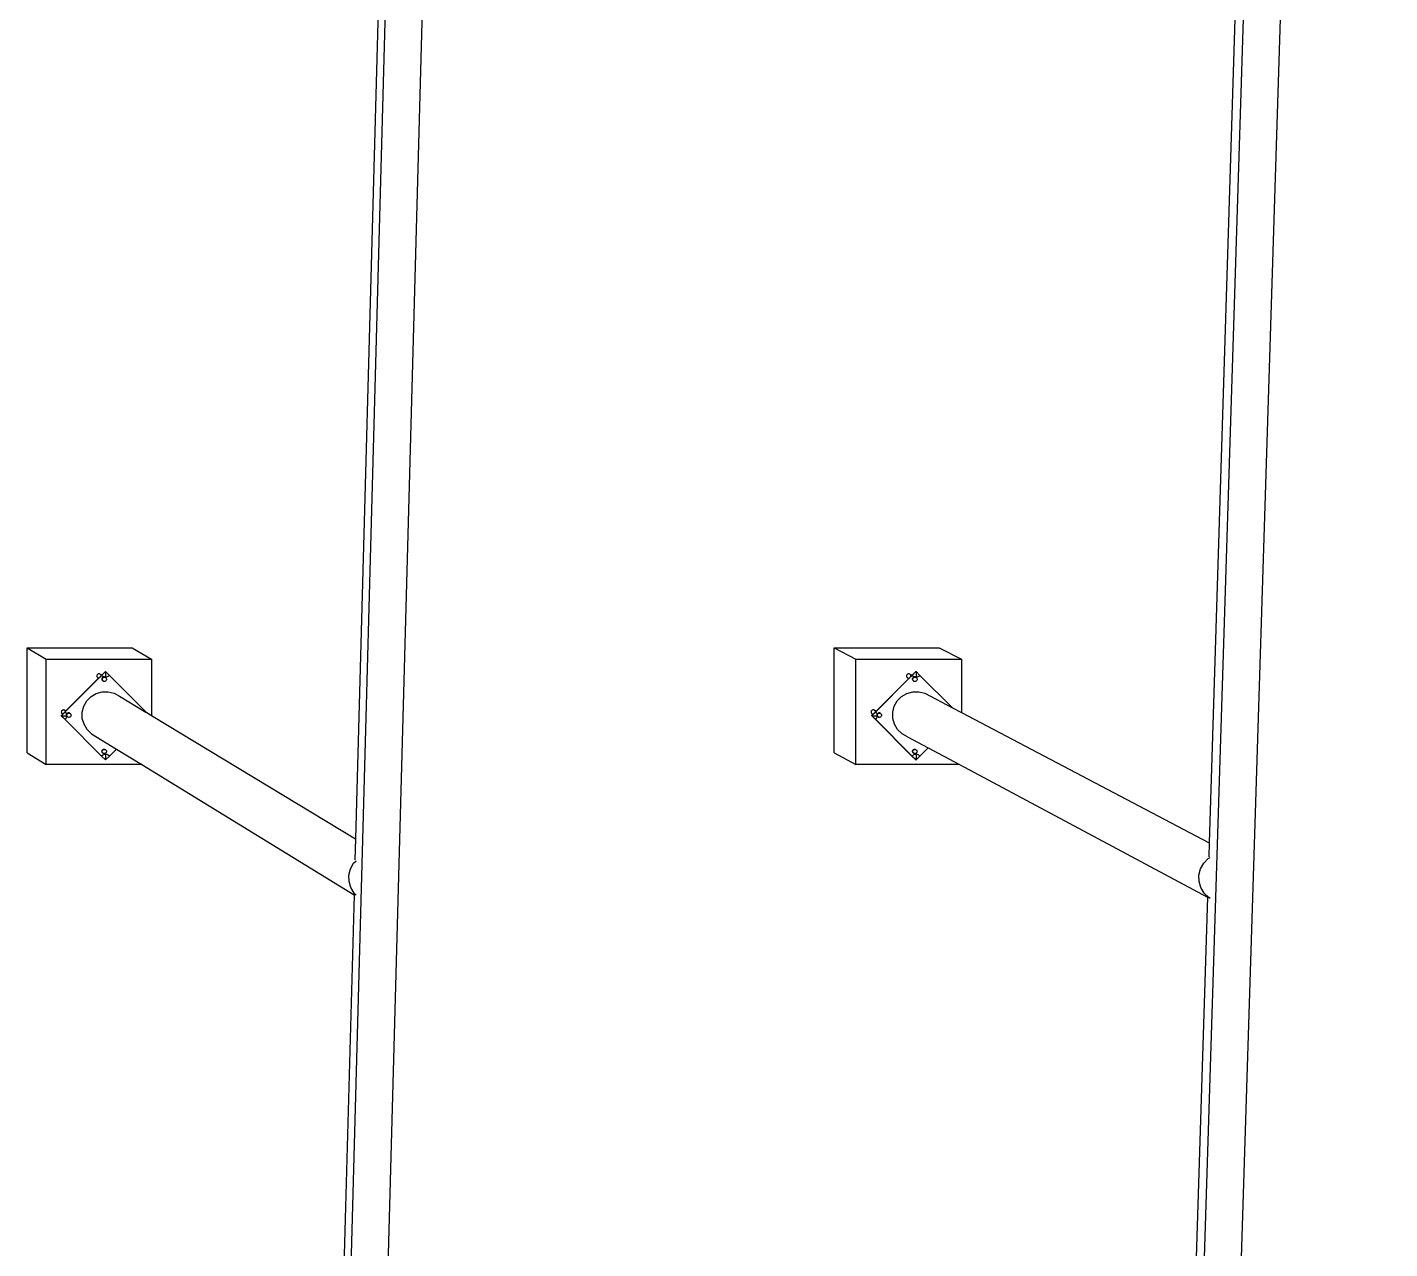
# Model space of a CAD drawing. Extents: x -1616 to 1629, y -1713 to 1708.
# Drawn here: x 1028.2 to 1287.1, y -736.2 to -504 of the extents above; entities that cross this region are included whole.
import ezdxf

# ---------------------------------------------------------------- set-up
doc = ezdxf.new("R2010")
doc.units = 0
doc.header["$MEASUREMENT"] = 0
doc.layers.get('0').update_dxf_attribs({"linetype": 'CONTINUOUS'})

msp = doc.modelspace()

# ---------------------------------------------------------------- linework, layer by layer
for p, q in [((1069.44, -1485.48), (1116.43, 240.58)), ((1228.52, -1485.48), (1282.5, 240.58)), ((1247.49, -1100.59), (1287.07, 158.03)), ((1087.82, -1065.33), (1115.61, -51.09)), ((1095.81, -466.14), (1090.58, -658.24)), ((1258.79, -466.49), (1252.78, -659.04)), ((1028.2, -621.96), (1048.15, -621.96)), ((1028.2, -641.9), (1028.2, -621.96)), ((1028.2, -621.96), (1031.81, -624.14)), ((1048.15, -621.96), (1051.83, -624.14)), ((1181.52, -621.96), (1201.46, -621.96)), ((1181.52, -641.9), (1181.52, -621.96)), ((1181.52, -621.96), (1185.66, -624.14)), ((1201.46, -621.96), (1205.68, -624.14)), ((1031.81, -624.14), (1051.83, -624.14)), ((1031.81, -644.16), (1031.81, -624.14)), ((1042.35, -627.15), (1043.05, -626.44)), ((1043.05, -626.44), (1043.07, -626.46)), ((1043.05, -626.44), (1043.08, -626.46)), ((1051.83, -624.14), (1051.83, -634.84)), ((1185.66, -624.14), (1205.68, -624.14)), ((1185.66, -644.16), (1185.66, -624.14)), ((1196.31, -627.18), (1197.04, -626.44)), ((1197.04, -626.44), (1197.06, -626.46)), ((1197.04, -626.44), (1197.07, -626.46)), ((1205.68, -624.14), (1205.68, -634.26)), ((1035.55, -633.94), (1041.74, -627.75)), ((1035.58, -633.96), (1041.77, -627.77)), ((1041.42, -627.21), (1041.4, -627.32)), ((1041.4, -627.32), (1041.42, -627.42)), ((1041.46, -627.11), (1041.42, -627.21)), ((1041.42, -627.42), (1041.46, -627.52)), ((1041.53, -627.02), (1041.46, -627.11)), ((1041.46, -627.52), (1041.53, -627.61)), ((1041.61, -626.96), (1041.53, -627.02)), ((1041.53, -627.61), (1041.61, -627.68)), ((1041.71, -626.91), (1041.61, -626.96)), ((1041.61, -627.68), (1041.71, -627.72)), ((1041.61, -627.68), (1041.74, -627.75)), ((1041.82, -626.9), (1041.71, -626.91)), ((1041.71, -627.72), (1041.77, -627.73)), ((1041.74, -627.75), (1041.77, -627.73)), ((1041.74, -627.75), (1041.77, -627.77)), ((1041.77, -627.73), (1042.23, -627.27)), ((1041.77, -627.73), (1041.8, -627.73)), ((1041.77, -627.77), (1041.8, -627.73)), ((1041.8, -627.73), (1042.23, -627.3)), ((1041.93, -626.91), (1041.82, -626.9)), ((1042.03, -626.96), (1041.93, -626.91)), ((1042.11, -627.02), (1042.03, -626.96)), ((1042.03, -626.96), (1042.35, -627.15)), ((1042.18, -627.11), (1042.11, -627.02)), ((1042.22, -627.21), (1042.18, -627.11)), ((1042.23, -627.27), (1042.22, -627.21)), ((1042.23, -627.27), (1042.31, -627.18)), ((1042.23, -627.3), (1042.33, -627.2)), ((1042.23, -627.3), (1042.23, -627.27)), ((1042.31, -627.18), (1042.35, -627.15)), ((1042.31, -627.18), (1042.33, -627.2)), ((1042.31, -627.18), (1042.33, -627.2)), ((1042.33, -627.2), (1042.37, -627.16)), ((1042.33, -627.2), (1042.55, -627.37)), ((1042.33, -627.2), (1042.33, -627.2)), ((1042.35, -627.15), (1042.37, -627.16)), ((1042.37, -627.16), (1043.07, -626.46)), ((1042.4, -627.8), (1042.39, -627.91)), ((1042.39, -627.91), (1042.4, -628.02)), ((1042.44, -627.7), (1042.4, -627.8)), ((1042.41, -627.81), (1042.4, -627.92)), ((1042.4, -627.92), (1042.41, -628.03)), ((1042.4, -628.02), (1042.44, -628.12)), ((1042.45, -627.71), (1042.41, -627.81)), ((1042.41, -627.92), (1042.43, -627.82)), ((1042.43, -628.02), (1042.41, -627.92)), ((1042.41, -628.03), (1042.45, -628.13)), ((1042.43, -627.82), (1042.47, -627.72)), ((1042.47, -628.12), (1042.43, -628.02)), ((1042.51, -627.61), (1042.44, -627.7)), ((1042.44, -628.12), (1042.51, -628.2)), ((1042.52, -627.62), (1042.45, -627.71)), ((1042.45, -628.13), (1042.51, -628.2)), ((1042.46, -627.95), (1042.48, -627.85)), ((1042.48, -628.05), (1042.46, -627.95)), ((1042.47, -627.72), (1042.53, -627.63)), ((1042.52, -628.19), (1042.47, -628.12)), ((1042.48, -627.85), (1042.52, -627.75)), ((1042.52, -628.15), (1042.48, -628.05)), ((1042.6, -627.55), (1042.51, -627.61)), ((1042.52, -628.19), (1042.51, -628.2)), ((1042.51, -628.2), (1042.52, -628.21)), ((1042.52, -627.75), (1042.57, -627.68)), ((1042.58, -628.23), (1042.52, -628.15)), ((1042.53, -628.2), (1042.52, -628.19)), ((1042.52, -628.21), (1042.61, -628.28)), ((1042.52, -628.21), (1042.52, -628.21)), ((1042.53, -627.63), (1042.61, -627.57)), ((1042.53, -627.63), (1042.57, -627.68)), ((1042.61, -628.27), (1042.53, -628.2)), ((1042.55, -627.37), (1042.8, -627.47)), ((1042.57, -627.68), (1042.58, -627.67)), ((1042.58, -627.67), (1042.67, -627.6)), ((1042.64, -628.28), (1042.58, -628.23)), ((1042.7, -627.51), (1042.6, -627.55)), ((1042.61, -627.57), (1042.71, -627.53)), ((1042.61, -628.27), (1042.67, -628.3)), ((1042.64, -628.28), (1042.61, -628.27)), ((1042.61, -628.28), (1042.71, -628.32)), ((1042.67, -628.3), (1042.64, -628.28)), ((1042.67, -627.6), (1042.76, -627.56)), ((1042.76, -628.34), (1042.67, -628.3)), ((1042.81, -627.49), (1042.7, -627.51)), ((1042.71, -627.53), (1042.82, -627.52)), ((1042.71, -628.32), (1042.73, -628.32)), ((1042.76, -627.56), (1042.87, -627.55)), ((1042.87, -628.35), (1042.76, -628.34)), ((1042.8, -627.47), (1043.08, -627.51)), ((1042.91, -627.51), (1042.81, -627.49)), ((1042.82, -627.52), (1042.92, -627.53)), ((1042.87, -627.55), (1042.97, -627.56)), ((1042.97, -628.34), (1042.87, -628.35)), ((1043.01, -627.55), (1042.91, -627.51)), ((1042.92, -627.53), (1043.02, -627.57)), ((1042.97, -627.56), (1043.04, -627.59)), ((1043.07, -628.3), (1042.97, -628.34)), ((1043.1, -627.61), (1043.01, -627.55)), ((1043.02, -627.57), (1043.04, -627.59)), ((1043.02, -627.57), (1043.07, -627.6)), ((1043.04, -627.59), (1043.07, -627.6)), ((1043.07, -626.46), (1043.08, -626.46)), ((1043.07, -627.6), (1043.12, -627.64)), ((1043.15, -628.23), (1043.07, -628.3)), ((1043.08, -626.46), (1043.82, -627.2)), ((1043.08, -626.46), (1043.08, -627.5)), ((1043.08, -627.51), (1043.35, -627.47)), ((1043.12, -627.64), (1043.1, -627.61)), ((1043.13, -627.65), (1043.11, -627.62)), ((1043.12, -627.64), (1043.15, -627.67)), ((1043.15, -627.67), (1043.21, -627.75)), ((1043.21, -628.15), (1043.15, -628.23)), ((1043.21, -627.75), (1043.25, -627.85)), ((1043.25, -628.05), (1043.21, -628.15)), ((1043.25, -627.85), (1043.27, -627.95)), ((1043.27, -627.95), (1043.25, -628.05)), ((1043.35, -627.47), (1043.6, -627.37)), ((1043.6, -627.37), (1043.82, -627.2)), ((1043.82, -627.2), (1050.75, -634.13)), ((1189.51, -633.98), (1195.69, -627.8)), ((1189.54, -633.99), (1195.72, -627.81)), ((1195.27, -627.21), (1195.25, -627.32)), ((1195.25, -627.32), (1195.27, -627.42)), ((1195.31, -627.11), (1195.27, -627.21)), ((1195.27, -627.42), (1195.31, -627.52)), ((1195.38, -627.02), (1195.31, -627.11)), ((1195.31, -627.52), (1195.38, -627.61)), ((1195.46, -626.96), (1195.38, -627.02)), ((1195.38, -627.61), (1195.46, -627.68)), ((1195.56, -626.91), (1195.46, -626.96)), ((1195.46, -627.68), (1195.56, -627.72)), ((1195.46, -627.68), (1195.69, -627.8)), ((1195.67, -626.9), (1195.56, -626.91)), ((1195.56, -627.72), (1195.67, -627.73)), ((1195.78, -626.91), (1195.67, -626.9)), ((1195.67, -627.73), (1195.77, -627.72)), ((1195.69, -627.8), (1195.77, -627.72)), ((1195.69, -627.8), (1195.72, -627.81)), ((1195.72, -627.81), (1196.33, -627.2)), ((1195.77, -627.72), (1196.3, -627.18)), ((1195.77, -627.72), (1195.78, -627.72)), ((1195.88, -626.96), (1195.78, -626.91)), ((1195.78, -627.72), (1195.81, -627.71)), ((1195.96, -627.02), (1195.88, -626.96)), ((1195.88, -626.96), (1196.31, -627.18)), ((1196.03, -627.11), (1195.96, -627.02)), ((1196.07, -627.21), (1196.03, -627.11)), ((1196.08, -627.28), (1196.07, -627.21)), ((1196.3, -627.18), (1196.33, -627.2)), ((1196.3, -627.18), (1196.33, -627.2)), ((1196.3, -627.18), (1196.31, -627.18)), ((1196.31, -627.18), (1196.33, -627.2)), ((1196.33, -627.2), (1197.06, -626.46)), ((1196.33, -627.2), (1196.55, -627.37)), ((1196.33, -627.2), (1196.33, -627.2)), ((1196.33, -627.2), (1196.33, -627.2)), ((1196.4, -627.8), (1196.38, -627.91)), ((1196.38, -627.91), (1196.4, -628.02)), ((1196.41, -627.81), (1196.39, -627.92)), ((1196.39, -627.92), (1196.41, -628.03)), ((1196.44, -627.7), (1196.4, -627.8)), ((1196.4, -628.02), (1196.44, -628.12)), ((1196.45, -627.71), (1196.41, -627.81)), ((1196.41, -627.92), (1196.42, -627.82)), ((1196.42, -628.02), (1196.41, -627.92)), ((1196.41, -628.03), (1196.45, -628.13)), ((1196.42, -627.82), (1196.46, -627.72)), ((1196.46, -628.12), (1196.42, -628.02)), ((1196.51, -627.61), (1196.44, -627.7)), ((1196.44, -628.12), (1196.51, -628.2)), ((1196.52, -627.62), (1196.45, -627.71)), ((1196.45, -628.13), (1196.51, -628.2)), ((1196.46, -627.72), (1196.53, -627.63)), ((1196.52, -628.19), (1196.46, -628.12)), ((1196.47, -627.95), (1196.48, -627.85)), ((1196.48, -628.05), (1196.47, -627.95)), ((1196.48, -627.85), (1196.52, -627.75)), ((1196.52, -628.15), (1196.48, -628.05)), ((1196.59, -627.55), (1196.51, -627.61)), ((1196.52, -628.19), (1196.51, -628.2)), ((1196.51, -628.2), (1196.51, -628.21)), ((1196.51, -628.21), (1196.52, -628.21)), ((1196.52, -627.75), (1196.57, -627.68)), ((1196.58, -628.23), (1196.52, -628.15)), ((1196.53, -628.2), (1196.52, -628.19)), ((1196.52, -628.21), (1196.6, -628.28)), ((1196.53, -627.63), (1196.61, -627.57)), ((1196.53, -627.63), (1196.57, -627.68)), ((1196.61, -628.27), (1196.53, -628.2)), ((1196.55, -627.37), (1196.8, -627.47)), ((1196.57, -627.68), (1196.58, -627.67)), ((1196.58, -627.67), (1196.67, -627.6)), ((1196.65, -628.28), (1196.58, -628.23)), ((1196.69, -627.51), (1196.59, -627.55)), ((1196.6, -628.28), (1196.7, -628.32)), ((1196.61, -627.57), (1196.71, -627.53)), ((1196.61, -628.27), (1196.67, -628.3)), ((1196.65, -628.28), (1196.61, -628.27)), ((1196.67, -628.3), (1196.65, -628.28)), ((1196.67, -627.6), (1196.76, -627.56)), ((1196.76, -628.34), (1196.67, -628.3)), ((1196.8, -627.49), (1196.69, -627.51)), ((1196.7, -628.32), (1196.73, -628.33)), ((1196.71, -627.53), (1196.81, -627.52)), ((1196.76, -627.56), (1196.87, -627.55)), ((1196.87, -628.35), (1196.76, -628.34)), ((1196.8, -627.47), (1197.07, -627.51)), ((1196.91, -627.51), (1196.8, -627.49)), ((1196.81, -627.52), (1196.91, -627.53)), ((1196.87, -627.55), (1196.97, -627.56)), ((1196.97, -628.34), (1196.87, -628.35)), ((1197.01, -627.55), (1196.91, -627.51)), ((1196.91, -627.53), (1197.01, -627.57)), ((1196.97, -627.56), (1197.03, -627.58)), ((1197.07, -628.3), (1196.97, -628.34)), ((1197.09, -627.61), (1197.01, -627.55)), ((1197.01, -627.57), (1197.03, -627.58)), ((1197.01, -627.57), (1197.07, -627.6)), ((1197.03, -627.58), (1197.07, -627.6)), ((1197.06, -626.46), (1197.07, -626.46)), ((1197.07, -626.46), (1197.81, -627.2)), ((1197.07, -626.46), (1197.07, -627.5)), ((1197.07, -627.51), (1197.34, -627.47)), ((1197.07, -627.6), (1197.11, -627.63)), ((1197.15, -628.23), (1197.07, -628.3)), ((1197.11, -627.63), (1197.09, -627.61)), ((1197.11, -627.63), (1197.1, -627.62)), ((1197.11, -627.63), (1197.15, -627.67)), ((1197.15, -627.67), (1197.22, -627.75)), ((1197.22, -628.15), (1197.15, -628.23)), ((1197.22, -627.75), (1197.26, -627.85)), ((1197.26, -628.05), (1197.22, -628.15)), ((1197.26, -627.85), (1197.27, -627.95)), ((1197.27, -627.95), (1197.26, -628.05)), ((1197.34, -627.47), (1197.6, -627.37)), ((1197.6, -627.37), (1197.81, -627.2)), ((1197.81, -627.2), (1203.98, -633.37)), ((1039.51, -632.07), (1040.32, -631.24)), ((1040.32, -631.24), (1041.32, -630.65)), ((1041.32, -630.65), (1042.44, -630.33)), ((1042.44, -630.33), (1043.6, -630.32)), ((1043.6, -630.32), (1044.73, -630.6)), ((1044.73, -630.6), (1045.74, -631.17)), ((1045.74, -631.17), (1050.71, -634.17)), ((1193.51, -632.07), (1194.32, -631.24)), ((1194.32, -631.24), (1195.32, -630.65)), ((1195.32, -630.65), (1196.44, -630.33)), ((1196.44, -630.33), (1197.6, -630.32)), ((1197.6, -630.32), (1198.72, -630.6)), ((1198.72, -630.6), (1203.98, -633.37)), ((1034.7, -634.04), (1034.68, -634.15)), ((1034.68, -634.15), (1034.7, -634.26)), ((1034.74, -633.94), (1034.7, -634.04)), ((1034.74, -633.94), (1034.77, -633.9)), ((1034.77, -633.9), (1034.81, -633.86)), ((1034.89, -633.79), (1034.81, -633.86)), ((1034.99, -633.75), (1034.89, -633.79)), ((1034.96, -634.54), (1035.38, -634.11)), ((1034.99, -633.75), (1035.1, -633.73)), ((1034.99, -634.55), (1035.4, -634.14)), ((1035.21, -633.75), (1035.1, -633.73)), ((1035.31, -633.79), (1035.21, -633.75)), ((1035.39, -633.86), (1035.31, -633.79)), ((1035.31, -633.79), (1035.55, -633.94)), ((1035.38, -634.11), (1035.55, -633.94)), ((1035.4, -634.14), (1035.38, -634.11)), ((1035.38, -634.11), (1035.41, -634.13)), ((1035.46, -633.94), (1035.39, -633.86)), ((1035.4, -634.14), (1035.41, -634.13)), ((1035.41, -634.13), (1035.58, -633.96)), ((1035.57, -634.35), (1035.41, -634.13)), ((1035.47, -633.96), (1035.46, -633.94)), ((1035.55, -633.94), (1035.58, -633.96)), ((1038.66, -634.21), (1038.94, -633.08)), ((1038.67, -635.37), (1038.66, -634.21)), ((1038.94, -633.08), (1039.51, -632.07)), ((1050.75, -634.13), (1050.71, -634.17)), ((1050.71, -634.17), (1050.91, -634.29)), ((1050.75, -634.13), (1050.91, -634.29)), ((1188.55, -634.04), (1188.53, -634.15)), ((1188.53, -634.15), (1188.55, -634.26)), ((1188.59, -633.94), (1188.55, -634.04)), ((1188.59, -633.94), (1188.62, -633.9)), ((1188.62, -633.9), (1188.66, -633.86)), ((1188.74, -633.79), (1188.66, -633.86)), ((1188.84, -633.75), (1188.74, -633.79)), ((1188.95, -633.73), (1188.84, -633.75)), ((1188.92, -634.56), (1189.36, -634.12)), ((1189.06, -633.75), (1188.95, -633.73)), ((1188.97, -634.56), (1189.36, -634.17)), ((1189.16, -633.79), (1189.06, -633.75)), ((1189.24, -633.86), (1189.16, -633.79)), ((1189.16, -633.79), (1189.51, -633.98)), ((1189.29, -633.91), (1189.24, -633.86)), ((1189.35, -634.04), (1189.34, -634.01)), ((1189.36, -634.12), (1189.35, -634.04)), ((1189.36, -634.12), (1189.37, -634.11)), ((1189.37, -634.15), (1189.36, -634.12)), ((1189.36, -634.17), (1189.39, -634.14)), ((1189.36, -634.17), (1189.37, -634.15)), ((1189.37, -634.11), (1189.51, -633.98)), ((1189.39, -634.14), (1189.37, -634.11)), ((1189.37, -634.11), (1189.4, -634.13)), ((1189.39, -634.14), (1189.4, -634.13)), ((1189.4, -634.13), (1189.54, -633.99)), ((1189.57, -634.35), (1189.4, -634.13)), ((1189.51, -633.98), (1189.54, -633.99)), ((1192.65, -634.21), (1192.94, -633.08)), ((1192.67, -635.37), (1192.65, -634.21)), ((1192.94, -633.08), (1193.51, -632.07)), ((1203.98, -633.37), (1205.68, -634.26)), ((1034.64, -634.86), (1034.95, -634.55)), ((1035.38, -635.6), (1034.64, -634.86)), ((1034.64, -634.86), (1034.66, -634.87)), ((1034.66, -634.87), (1034.97, -634.56)), ((1035.41, -635.61), (1034.66, -634.87)), ((1034.66, -634.87), (1035.67, -634.87)), ((1034.7, -634.26), (1034.74, -634.36)), ((1034.74, -634.36), (1034.81, -634.44)), ((1034.81, -634.44), (1034.89, -634.51)), ((1034.89, -634.51), (1034.96, -634.54)), ((1034.89, -634.51), (1034.95, -634.55)), ((1034.95, -634.55), (1034.96, -634.54)), ((1034.95, -634.55), (1034.97, -634.56)), ((1034.96, -634.54), (1034.99, -634.55)), ((1034.97, -634.56), (1034.99, -634.55)), ((1035.38, -635.6), (1035.41, -635.61)), ((1042.31, -642.53), (1035.38, -635.6)), ((1035.41, -635.61), (1035.57, -635.39)), ((1042.33, -642.54), (1035.41, -635.61)), ((1035.68, -634.6), (1035.57, -634.35)), ((1035.57, -635.39), (1035.68, -635.14)), ((1035.66, -634.64), (1035.65, -634.75)), ((1035.65, -634.75), (1035.66, -634.85)), ((1035.71, -634.54), (1035.66, -634.64)), ((1035.66, -634.75), (1035.68, -634.64)), ((1035.68, -634.85), (1035.66, -634.75)), ((1035.66, -634.85), (1035.67, -634.87)), ((1035.67, -634.87), (1035.68, -634.87)), ((1035.67, -634.87), (1035.71, -634.95)), ((1035.72, -634.54), (1035.68, -634.63)), ((1035.68, -634.63), (1035.68, -634.6)), ((1035.71, -634.87), (1035.68, -634.63)), ((1035.68, -634.63), (1035.68, -634.64)), ((1035.68, -634.85), (1035.68, -634.86)), ((1035.68, -634.85), (1035.71, -634.92)), ((1035.68, -634.86), (1035.71, -634.93)), ((1035.68, -634.87), (1035.69, -634.87)), ((1035.68, -635.14), (1035.71, -634.93)), ((1035.69, -634.87), (1035.71, -634.87)), ((1035.77, -634.45), (1035.71, -634.54)), ((1035.71, -634.78), (1035.73, -634.67)), ((1035.73, -634.88), (1035.71, -634.78)), ((1035.71, -634.92), (1035.71, -634.87)), ((1035.72, -634.95), (1035.71, -634.92)), ((1035.71, -634.93), (1035.71, -634.92)), ((1035.71, -634.93), (1035.72, -634.96)), ((1035.71, -634.95), (1035.76, -635.03)), ((1035.72, -634.54), (1035.78, -634.46)), ((1035.77, -635.02), (1035.72, -634.95)), ((1035.72, -634.96), (1035.78, -635.04)), ((1035.73, -634.67), (1035.77, -634.58)), ((1035.77, -634.98), (1035.73, -634.88)), ((1035.76, -635.03), (1035.77, -635.03)), ((1035.77, -634.58), (1035.82, -634.5)), ((1035.79, -635), (1035.77, -634.98)), ((1035.77, -635.02), (1035.79, -635)), ((1035.78, -635.03), (1035.77, -635.02)), ((1035.77, -635.03), (1035.77, -635.04)), ((1035.77, -635.04), (1035.86, -635.11)), ((1035.87, -634.39), (1035.78, -634.46)), ((1035.78, -634.46), (1035.86, -634.4)), ((1035.78, -634.46), (1035.78, -634.46)), ((1035.78, -634.46), (1035.82, -634.5)), ((1035.86, -635.09), (1035.78, -635.03)), ((1035.78, -635.04), (1035.87, -635.11)), ((1035.83, -635.06), (1035.79, -635)), ((1035.82, -634.5), (1035.83, -634.49)), ((1035.83, -634.49), (1035.92, -634.43)), ((1035.89, -635.1), (1035.83, -635.06)), ((1035.86, -634.4), (1035.96, -634.36)), ((1035.86, -635.09), (1035.92, -635.13)), ((1035.89, -635.1), (1035.86, -635.09)), ((1035.86, -635.11), (1035.96, -635.15)), ((1035.97, -634.35), (1035.87, -634.39)), ((1035.97, -635.15), (1035.87, -635.11)), ((1035.92, -635.13), (1035.89, -635.1)), ((1035.92, -634.43), (1036.01, -634.39)), ((1035.98, -635.15), (1035.92, -635.13)), ((1035.96, -634.36), (1036.07, -634.34)), ((1035.96, -635.15), (1035.96, -635.15)), ((1035.96, -635.15), (1035.98, -635.15)), ((1036.08, -634.33), (1035.97, -634.35)), ((1035.97, -635.15), (1035.98, -635.15)), ((1036.01, -635.17), (1035.98, -635.15)), ((1036.01, -634.39), (1036.12, -634.37)), ((1036.12, -635.18), (1036.01, -635.17)), ((1036.07, -634.34), (1036.17, -634.36)), ((1036.19, -634.35), (1036.08, -634.33)), ((1036.12, -634.37), (1036.22, -634.39)), ((1036.22, -635.17), (1036.12, -635.18)), ((1036.17, -634.36), (1036.27, -634.4)), ((1036.29, -634.39), (1036.19, -634.35)), ((1036.22, -634.39), (1036.3, -634.42)), ((1036.32, -635.13), (1036.22, -635.17)), ((1036.27, -634.4), (1036.3, -634.42)), ((1036.27, -634.4), (1036.32, -634.43)), ((1036.37, -634.46), (1036.29, -634.39)), ((1036.3, -634.42), (1036.32, -634.43)), ((1036.32, -634.43), (1036.4, -634.49)), ((1036.4, -635.06), (1036.32, -635.13)), ((1036.38, -634.48), (1036.36, -634.45)), ((1036.4, -634.49), (1036.46, -634.58)), ((1036.46, -634.98), (1036.4, -635.06)), ((1036.46, -634.58), (1036.5, -634.67)), ((1036.5, -634.88), (1036.46, -634.98)), ((1036.5, -634.67), (1036.52, -634.78)), ((1036.52, -634.78), (1036.5, -634.88)), ((1038.99, -636.49), (1038.67, -635.37)), ((1039.58, -637.49), (1038.99, -636.49)), ((1050.91, -634.29), (1051.83, -634.84)), ((1051.83, -634.84), (1090.58, -658.24)), ((1188.55, -634.26), (1188.59, -634.36)), ((1188.59, -634.36), (1188.66, -634.44)), ((1188.63, -634.86), (1188.89, -634.59)), ((1189.37, -635.6), (1188.63, -634.86)), ((1188.63, -634.86), (1188.66, -634.87)), ((1188.66, -634.44), (1188.74, -634.51)), ((1188.66, -634.87), (1188.92, -634.61)), ((1189.4, -635.61), (1188.66, -634.87)), ((1188.66, -634.87), (1189.67, -634.87)), ((1188.74, -634.51), (1188.84, -634.55)), ((1188.74, -634.51), (1188.89, -634.59)), ((1188.84, -634.55), (1188.92, -634.56)), ((1188.89, -634.59), (1188.92, -634.56)), ((1188.89, -634.59), (1188.92, -634.61)), ((1188.92, -634.56), (1188.95, -634.57)), ((1188.92, -634.61), (1188.97, -634.56)), ((1188.95, -634.57), (1188.97, -634.56)), ((1189.37, -635.6), (1189.4, -635.61)), ((1196.3, -642.53), (1189.37, -635.6)), ((1189.4, -635.61), (1189.57, -635.39)), ((1196.33, -642.54), (1189.4, -635.61)), ((1189.67, -634.6), (1189.57, -634.35)), ((1189.57, -635.39), (1189.67, -635.14)), ((1189.66, -634.64), (1189.64, -634.75)), ((1189.64, -634.75), (1189.66, -634.85)), ((1189.7, -634.54), (1189.66, -634.64)), ((1189.66, -634.75), (1189.67, -634.64)), ((1189.67, -634.85), (1189.66, -634.75)), ((1189.66, -634.85), (1189.67, -634.87)), ((1189.68, -634.63), (1189.67, -634.6)), ((1189.68, -634.63), (1189.67, -634.64)), ((1189.67, -634.85), (1189.67, -634.86)), ((1189.67, -634.85), (1189.7, -634.92)), ((1189.67, -634.86), (1189.7, -634.93)), ((1189.67, -634.87), (1189.68, -634.87)), ((1189.67, -634.87), (1189.7, -634.95)), ((1189.67, -635.14), (1189.7, -634.93)), ((1189.71, -634.54), (1189.68, -634.63)), ((1189.71, -634.87), (1189.68, -634.63)), ((1189.68, -634.87), (1189.68, -634.87)), ((1189.68, -634.87), (1189.7, -634.87)), ((1189.77, -634.45), (1189.7, -634.54)), ((1189.7, -634.92), (1189.71, -634.87)), ((1189.71, -634.95), (1189.7, -634.92)), ((1189.7, -634.93), (1189.7, -634.92)), ((1189.7, -634.93), (1189.71, -634.96)), ((1189.7, -634.95), (1189.76, -635.03)), ((1189.71, -634.54), (1189.78, -634.46)), ((1189.77, -635.02), (1189.71, -634.95)), ((1189.71, -634.96), (1189.78, -635.04)), ((1189.72, -634.78), (1189.73, -634.67)), ((1189.73, -634.88), (1189.72, -634.78)), ((1189.73, -634.67), (1189.77, -634.58)), ((1189.77, -634.98), (1189.73, -634.88)), ((1189.76, -635.03), (1189.77, -635.04)), ((1189.76, -635.03), (1189.76, -635.03)), ((1189.77, -634.58), (1189.82, -634.51)), ((1189.79, -635), (1189.77, -634.98)), ((1189.77, -635.02), (1189.79, -635)), ((1189.78, -635.03), (1189.77, -635.02)), ((1189.77, -635.04), (1189.85, -635.11)), ((1189.87, -634.39), (1189.78, -634.46)), ((1189.78, -634.46), (1189.86, -634.4)), ((1189.78, -634.46), (1189.78, -634.46)), ((1189.78, -634.46), (1189.82, -634.51)), ((1189.86, -635.09), (1189.78, -635.03)), ((1189.78, -635.04), (1189.87, -635.11)), ((1189.83, -635.06), (1189.79, -635)), ((1189.82, -634.51), (1189.83, -634.49)), ((1189.83, -634.49), (1189.92, -634.43)), ((1189.9, -635.11), (1189.83, -635.06)), ((1189.85, -635.11), (1189.95, -635.15)), ((1189.86, -634.4), (1189.96, -634.36)), ((1189.86, -635.09), (1189.92, -635.13)), ((1189.9, -635.11), (1189.86, -635.09)), ((1189.97, -634.35), (1189.87, -634.39)), ((1189.97, -635.15), (1189.87, -635.11)), ((1189.92, -635.13), (1189.9, -635.11)), ((1189.92, -634.43), (1190.01, -634.39)), ((1189.99, -635.15), (1189.92, -635.13)), ((1189.95, -635.15), (1189.96, -635.15)), ((1189.96, -634.36), (1190.06, -634.34)), ((1189.96, -635.15), (1189.98, -635.15)), ((1190.07, -634.33), (1189.97, -634.35)), ((1189.97, -635.15), (1189.99, -635.15)), ((1190.01, -635.17), (1189.99, -635.15)), ((1190.01, -634.39), (1190.12, -634.37)), ((1190.12, -635.18), (1190.01, -635.17)), ((1190.06, -634.34), (1190.16, -634.36)), ((1190.18, -634.35), (1190.07, -634.33)), ((1190.12, -634.37), (1190.22, -634.39)), ((1190.22, -635.17), (1190.12, -635.18)), ((1190.16, -634.36), (1190.26, -634.4)), ((1190.28, -634.39), (1190.18, -634.35)), ((1190.22, -634.39), (1190.28, -634.41)), ((1190.32, -635.13), (1190.22, -635.17)), ((1190.26, -634.4), (1190.28, -634.41)), ((1190.26, -634.4), (1190.32, -634.43)), ((1190.37, -634.46), (1190.28, -634.39)), ((1190.28, -634.41), (1190.32, -634.43)), ((1190.32, -634.43), (1190.4, -634.49)), ((1190.4, -635.06), (1190.32, -635.13)), ((1190.36, -634.46), (1190.35, -634.45)), ((1190.4, -634.49), (1190.47, -634.58)), ((1190.47, -634.98), (1190.4, -635.06)), ((1190.47, -634.58), (1190.51, -634.67)), ((1190.51, -634.88), (1190.47, -634.98)), ((1190.51, -634.67), (1190.52, -634.78)), ((1190.52, -634.78), (1190.51, -634.88)), ((1192.98, -636.49), (1192.67, -635.37)), ((1193.57, -637.49), (1192.98, -636.49)), ((1205.68, -634.26), (1252.78, -659.04)), ((1040.41, -638.3), (1039.58, -637.49)), ((1040.41, -638.3), (1045.15, -641.21)), ((1194.41, -638.3), (1193.57, -637.49)), ((1195.42, -638.87), (1194.41, -638.3)), ((1195.42, -638.87), (1199.37, -640.98)), ((1028.2, -641.9), (1031.81, -644.16)), ((1042.4, -641.53), (1042.39, -641.64)), ((1042.39, -641.64), (1042.4, -641.74)), ((1042.44, -641.43), (1042.4, -641.53)), ((1042.4, -641.64), (1042.42, -641.53)), ((1042.42, -641.74), (1042.4, -641.64)), ((1042.4, -641.74), (1042.44, -641.84)), ((1042.42, -641.53), (1042.46, -641.43)), ((1042.46, -641.84), (1042.42, -641.74)), ((1042.51, -641.34), (1042.44, -641.43)), ((1042.44, -641.84), (1042.51, -641.93)), ((1042.45, -641.67), (1042.47, -641.56)), ((1042.47, -641.77), (1042.45, -641.67)), ((1042.46, -641.43), (1042.52, -641.35)), ((1042.52, -641.92), (1042.46, -641.84)), ((1042.47, -641.56), (1042.51, -641.47)), ((1042.51, -641.87), (1042.47, -641.77)), ((1042.51, -641.47), (1042.57, -641.38)), ((1042.57, -641.95), (1042.51, -641.87)), ((1042.51, -641.93), (1042.6, -642)), ((1042.52, -641.35), (1042.6, -641.29)), ((1042.6, -641.98), (1042.52, -641.92)), ((1042.57, -641.38), (1042.66, -641.32)), ((1042.63, -641.99), (1042.57, -641.95)), ((1042.6, -641.29), (1042.7, -641.25)), ((1042.63, -641.99), (1042.6, -641.98)), ((1042.6, -641.98), (1042.66, -642.02)), ((1042.66, -641.32), (1042.75, -641.28)), ((1042.7, -641.25), (1042.81, -641.23)), ((1042.75, -641.28), (1042.86, -641.26)), ((1042.81, -641.23), (1042.91, -641.25)), ((1042.86, -641.26), (1042.96, -641.28)), ((1042.91, -641.25), (1043.01, -641.29)), ((1042.96, -641.28), (1043.04, -641.31)), ((1043.01, -641.29), (1043.04, -641.31)), ((1043.01, -641.29), (1043.06, -641.32)), ((1043.04, -641.31), (1043.06, -641.32)), ((1043.06, -641.32), (1043.12, -641.37)), ((1043.14, -641.95), (1043.06, -642.02)), ((1043.12, -641.37), (1043.1, -641.34)), ((1043.1, -641.98), (1043.1, -643.28)), ((1043.12, -641.37), (1043.14, -641.38)), ((1043.14, -641.38), (1043.2, -641.47)), ((1043.2, -641.87), (1043.14, -641.95)), ((1043.2, -641.47), (1043.24, -641.56)), ((1043.24, -641.77), (1043.2, -641.87)), ((1043.24, -641.56), (1043.26, -641.67)), ((1043.26, -641.67), (1043.24, -641.77)), ((1045.15, -641.21), (1043.82, -642.54)), ((1045.15, -641.21), (1049.95, -644.16)), ((1181.52, -641.9), (1185.66, -644.16)), ((1196.4, -641.53), (1196.38, -641.64)), ((1196.38, -641.64), (1196.4, -641.74)), ((1196.44, -641.43), (1196.4, -641.53)), ((1196.4, -641.64), (1196.41, -641.53)), ((1196.41, -641.74), (1196.4, -641.64)), ((1196.4, -641.74), (1196.44, -641.84)), ((1196.41, -641.53), (1196.45, -641.43)), ((1196.45, -641.84), (1196.41, -641.74)), ((1196.51, -641.34), (1196.44, -641.43)), ((1196.44, -641.84), (1196.51, -641.93)), ((1196.45, -641.43), (1196.52, -641.35)), ((1196.52, -641.92), (1196.45, -641.84)), ((1196.46, -641.67), (1196.47, -641.56)), ((1196.47, -641.77), (1196.46, -641.67)), ((1196.47, -641.56), (1196.51, -641.47)), ((1196.51, -641.87), (1196.47, -641.77)), ((1196.51, -641.47), (1196.57, -641.38)), ((1196.57, -641.95), (1196.51, -641.87)), ((1196.51, -641.93), (1196.59, -642)), ((1196.52, -641.35), (1196.6, -641.29)), ((1196.6, -641.98), (1196.52, -641.92)), ((1196.57, -641.38), (1196.66, -641.32)), ((1196.64, -642), (1196.57, -641.95)), ((1196.6, -641.29), (1196.7, -641.25)), ((1196.64, -642), (1196.6, -641.98)), ((1196.6, -641.98), (1196.66, -642.02)), ((1196.66, -641.32), (1196.75, -641.28)), ((1196.7, -641.25), (1196.8, -641.23)), ((1196.75, -641.28), (1196.86, -641.26)), ((1196.8, -641.23), (1196.9, -641.25)), ((1196.86, -641.26), (1196.96, -641.28)), ((1196.9, -641.25), (1197, -641.29)), ((1196.96, -641.28), (1197.02, -641.3)), ((1197, -641.29), (1197.02, -641.3)), ((1197, -641.29), (1197.06, -641.32)), ((1197.02, -641.3), (1197.06, -641.32)), ((1197.06, -641.32), (1197.1, -641.35)), ((1197.14, -641.95), (1197.06, -642.02)), ((1197.1, -641.35), (1197.09, -641.34)), ((1197.09, -641.99), (1197.09, -643.28)), ((1197.1, -641.35), (1197.14, -641.38)), ((1197.14, -641.38), (1197.21, -641.47)), ((1197.21, -641.87), (1197.14, -641.95)), ((1197.21, -641.47), (1197.25, -641.56)), ((1197.25, -641.77), (1197.21, -641.87)), ((1197.25, -641.56), (1197.26, -641.67)), ((1197.26, -641.67), (1197.25, -641.77)), ((1199.37, -640.98), (1197.81, -642.54)), ((1199.37, -640.98), (1205.31, -644.16)), ((1049.95, -644.16), (1031.81, -644.16)), ((1043.05, -643.27), (1042.31, -642.53)), ((1042.31, -642.53), (1042.33, -642.54)), ((1042.55, -642.37), (1042.33, -642.54)), ((1043.08, -643.28), (1042.33, -642.54)), ((1042.8, -642.27), (1042.55, -642.37)), ((1042.6, -642), (1042.7, -642.04)), ((1042.66, -642.02), (1042.63, -641.99)), ((1042.72, -642.04), (1042.66, -642.02)), ((1042.7, -642.04), (1042.72, -642.04)), ((1042.75, -642.06), (1042.72, -642.04)), ((1042.86, -642.07), (1042.75, -642.06)), ((1043.08, -642.23), (1042.8, -642.27)), ((1042.96, -642.06), (1042.86, -642.07)), ((1043.06, -642.02), (1042.96, -642.06)), ((1043.05, -643.27), (1043.08, -643.28)), ((1043.35, -642.27), (1043.08, -642.23)), ((1043.82, -642.54), (1043.08, -643.28)), ((1043.6, -642.37), (1043.35, -642.27)), ((1043.82, -642.54), (1043.6, -642.37)), ((1049.95, -644.16), (1090.29, -668.91)), ((1205.31, -644.16), (1185.66, -644.16)), ((1197.04, -643.27), (1196.3, -642.53)), ((1196.3, -642.53), (1196.33, -642.54)), ((1196.55, -642.37), (1196.33, -642.54)), ((1197.07, -643.28), (1196.33, -642.54)), ((1196.8, -642.27), (1196.55, -642.37)), ((1196.59, -642), (1196.69, -642.04)), ((1196.66, -642.02), (1196.64, -642)), ((1196.72, -642.04), (1196.66, -642.02)), ((1196.69, -642.04), (1196.72, -642.04)), ((1196.75, -642.06), (1196.72, -642.04)), ((1196.86, -642.07), (1196.75, -642.06)), ((1197.07, -642.23), (1196.8, -642.27)), ((1196.96, -642.06), (1196.86, -642.07)), ((1197.06, -642.02), (1196.96, -642.06)), ((1197.04, -643.27), (1197.07, -643.28)), ((1197.34, -642.27), (1197.07, -642.23)), ((1197.81, -642.54), (1197.07, -643.28)), ((1197.6, -642.37), (1197.34, -642.27)), ((1197.81, -642.54), (1197.6, -642.37)), ((1205.31, -644.16), (1252.46, -669.35)), ((1090.58, -658.24), (1090.47, -662.28)), ((1252.78, -659.04), (1252.7, -661.7)), ((1090.22, -662.9), (1090.69, -662.42)), ((1251.72, -662.9), (1252.58, -662.03)), ((1252.58, -662.03), (1252.93, -661.82)), ((1089.32, -665.15), (1089.62, -663.97)), ((1089.34, -666.37), (1089.32, -665.15)), ((1089.62, -663.97), (1090.22, -662.9)), ((1250.83, -665.15), (1251.13, -663.97)), ((1250.84, -666.37), (1250.83, -665.15)), ((1251.13, -663.97), (1251.72, -662.9)), ((1089.67, -667.54), (1089.34, -666.37)), ((1090.29, -668.59), (1089.67, -667.54)), ((1251.17, -667.54), (1250.84, -666.37)), ((1251.79, -668.59), (1251.17, -667.54)), ((1090.29, -668.91), (1085.15, -858.2)), ((1090.69, -668.98), (1090.29, -668.59)), ((1090.3, -668.74), (1090.29, -668.91)), ((1252.46, -669.35), (1246.52, -859.29)), ((1252.67, -669.44), (1251.79, -668.59)), ((1252.46, -669.33), (1252.46, -669.35)), ((1252.93, -669.58), (1252.67, -669.44))]:
    msp.add_line(p, q)

doc.saveas('drawing.dxf')
